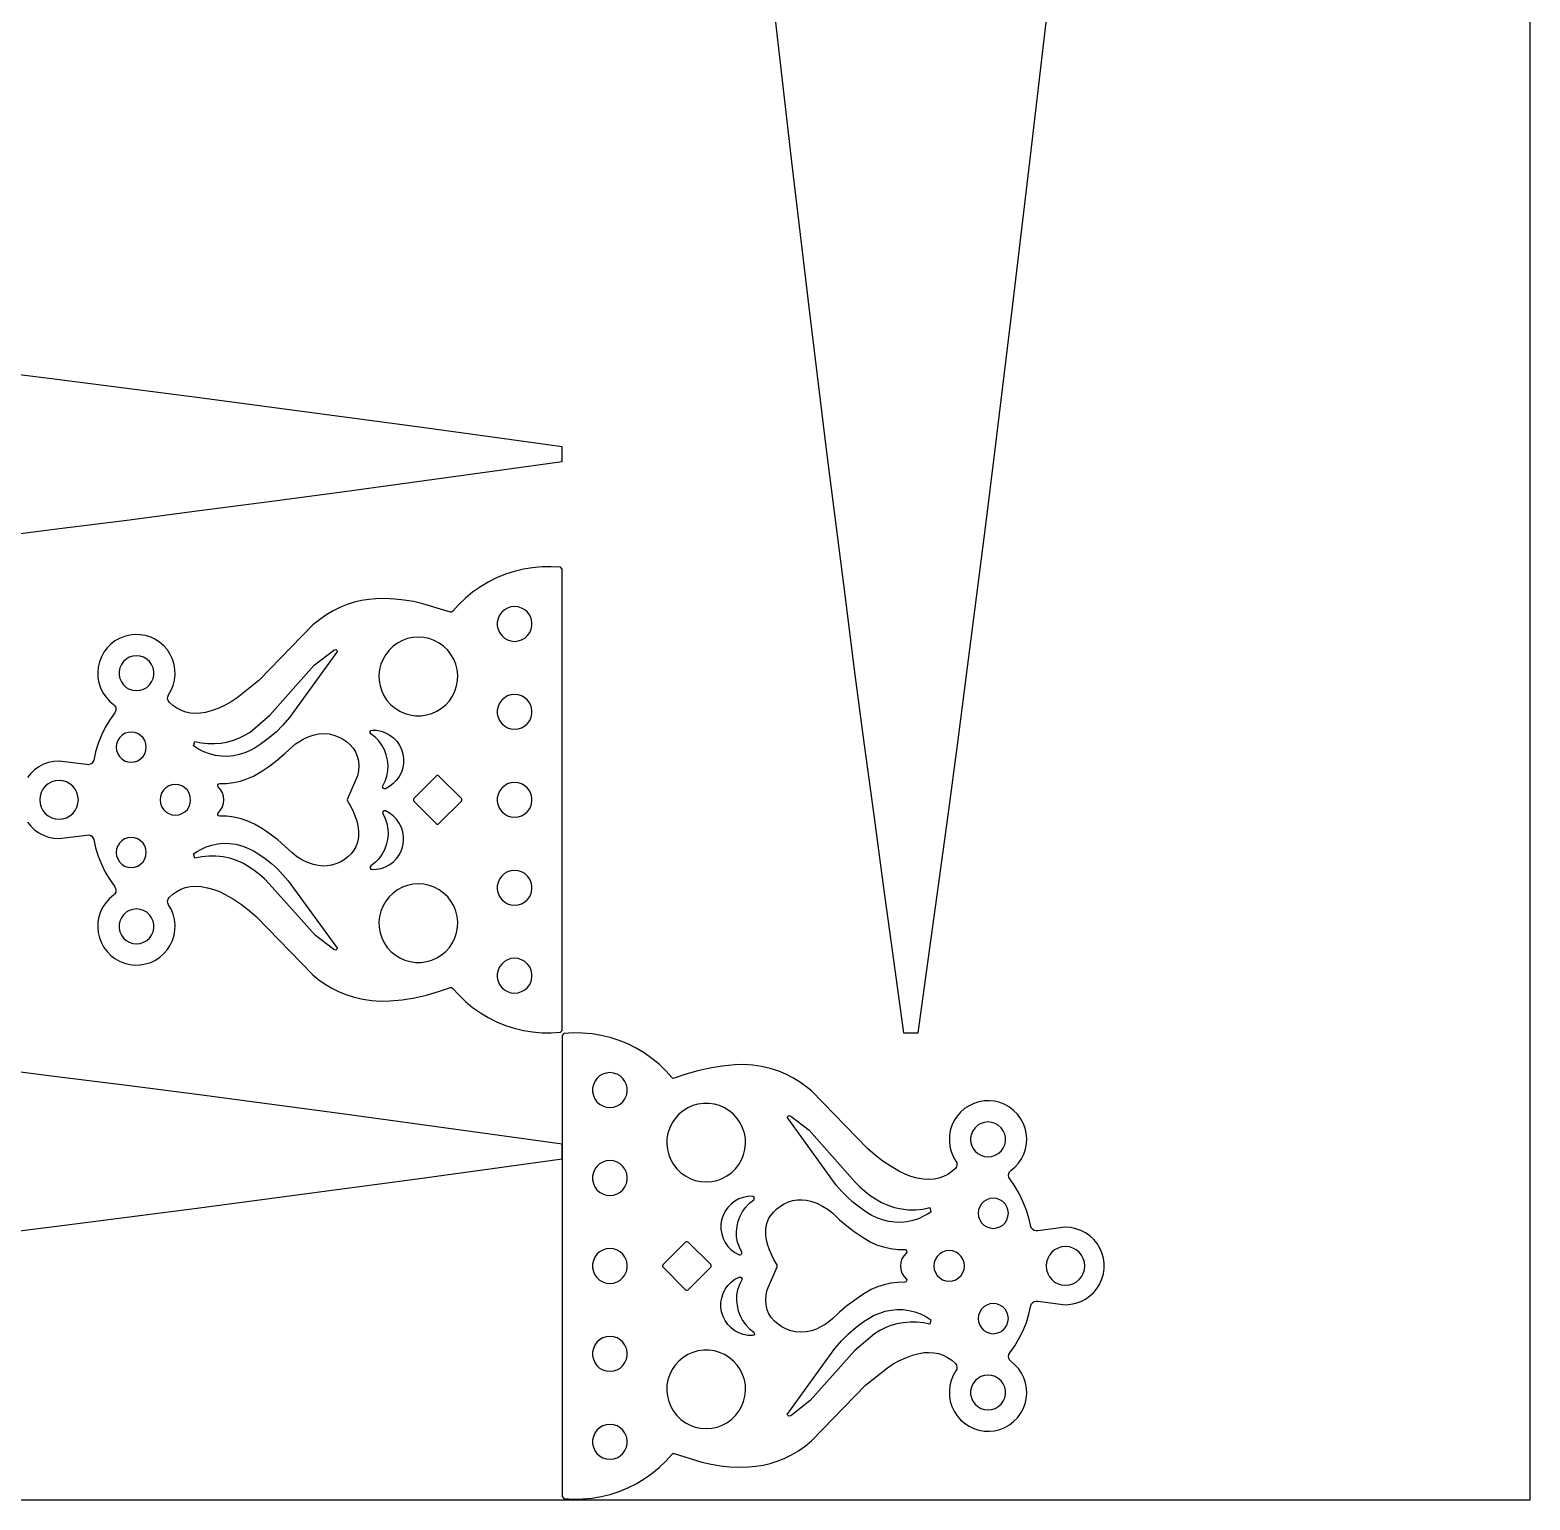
# Model space of a CAD drawing. Extents: x 0 to 1250, y 0 to 2500.
# Drawn here: x 1172.5 to 1250, y 0 to 75.9 of the extents above; entities that cross this region are included whole.
import ezdxf

# ---------------------------------------------------------------- set-up
doc = ezdxf.new("R2010")
doc.units = 0
doc.layers.get('0').update_dxf_attribs({"linetype": 'CONTINUOUS', "lineweight": 25})

msp = doc.modelspace()

# ---------------------------------------------------------------- linework, layer by layer
for points in [[(0, 0), (1250, 0), (1250, 2500), (0, 2500)], [(1197.54, 46.1557), (1197.35, 46.136), (1197.17, 46.0779), (1197.01, 45.9838), (1196.87, 45.8579), (1196.76, 45.7057), (1196.68, 45.5338), (1196.64, 45.3497), (1196.64, 45.1616), (1196.68, 44.9775), (1196.76, 44.8057), (1196.87, 44.6534), (1197.01, 44.5275), (1197.17, 44.4335), (1197.35, 44.3753), (1197.54, 44.3557), (1197.73, 44.3753), (1197.9, 44.4335), (1198.07, 44.5275), (1198.21, 44.6534), (1198.32, 44.8057), (1198.39, 44.9775), (1198.43, 45.1616), (1198.43, 45.3497), (1198.39, 45.5338), (1198.32, 45.7057), (1198.21, 45.8579), (1198.07, 45.9838), (1197.9, 46.0779), (1197.73, 46.136)], [(1192.57, 44.5745), (1192.28, 44.5547), (1192, 44.4957), (1191.74, 44.3988), (1191.49, 44.2656), (1191.26, 44.0989), (1191.05, 43.9019), (1190.88, 43.6785), (1190.74, 43.4329), (1190.63, 43.1699), (1190.56, 42.8948), (1190.53, 42.6128), (1190.54, 42.3293), (1190.59, 42.0501), (1190.68, 41.7804), (1190.8, 41.5255), (1190.96, 41.2904), (1191.15, 41.0796), (1191.37, 40.8974), (1191.61, 40.7471), (1191.87, 40.6317), (1192.14, 40.5536), (1192.42, 40.5141), (1192.71, 40.5141), (1192.99, 40.5536), (1193.26, 40.6317), (1193.52, 40.7471), (1193.76, 40.8974), (1193.98, 41.0796), (1194.17, 41.2904), (1194.33, 41.5255), (1194.45, 41.7804), (1194.54, 42.0501), (1194.59, 42.3293), (1194.6, 42.6128), (1194.57, 42.8948), (1194.5, 43.1699), (1194.39, 43.4329), (1194.25, 43.6785), (1194.08, 43.9019), (1193.87, 44.0989), (1193.64, 44.2656), (1193.39, 44.3988), (1193.13, 44.4957), (1192.85, 44.5547)], [(1178, 43.608), (1177.81, 43.5884), (1177.63, 43.5302), (1177.47, 43.4361), (1177.33, 43.3102), (1177.22, 43.158), (1177.14, 42.9861), (1177.1, 42.8021), (1177.1, 42.6139), (1177.14, 42.4299), (1177.22, 42.258), (1177.33, 42.1058), (1177.47, 41.9799), (1177.63, 41.8858), (1177.81, 41.8277), (1178, 41.808), (1178.19, 41.8277), (1178.37, 41.8858), (1178.53, 41.9799), (1178.67, 42.1058), (1178.78, 42.258), (1178.86, 42.4299), (1178.9, 42.6139), (1178.9, 42.8021), (1178.86, 42.9861), (1178.78, 43.158), (1178.67, 43.3102), (1178.53, 43.4361), (1178.37, 43.5302), (1178.19, 43.5884)], [(1182.39, 38.422), (1182.09, 38.4663), (1181.78, 38.5426), (1181.49, 38.6502), (1181.21, 38.7878), (1180.95, 38.9539), (1181.01, 39.1828), (1181.34, 39.1127), (1181.69, 39.0754), (1182.03, 39.071), (1182.38, 39.0998), (1182.72, 39.1613), (1183.02, 39.2509), (1183.32, 39.3664), (1183.6, 39.5069), (1183.87, 39.6715), (1184.89, 40.5338), (1187.19, 43.1227), (1188.19, 43.9066), (1188.3, 43.9338), (1188.38, 43.851), (1185.91, 40.4258), (1185.57, 40.0333), (1185.21, 39.6675), (1184.81, 39.3305), (1184.4, 39.0245), (1184.14, 38.8586), (1183.88, 38.7168), (1183.6, 38.6002), (1183.31, 38.5097), (1183.01, 38.4462), (1182.71, 38.4102)], [(1197.54, 41.6126), (1197.35, 41.593), (1197.17, 41.5348), (1197.01, 41.4408), (1196.87, 41.3149), (1196.76, 41.1626), (1196.68, 40.9908), (1196.64, 40.8067), (1196.64, 40.6186), (1196.68, 40.4345), (1196.76, 40.2626), (1196.87, 40.1104), (1197.01, 39.9845), (1197.17, 39.8904), (1197.35, 39.8323), (1197.54, 39.8126), (1197.73, 39.8323), (1197.9, 39.8904), (1198.07, 39.9845), (1198.21, 40.1104), (1198.32, 40.2626), (1198.39, 40.4345), (1198.43, 40.6186), (1198.43, 40.8067), (1198.39, 40.9908), (1198.32, 41.1626), (1198.21, 41.3149), (1198.07, 41.4408), (1197.9, 41.5348), (1197.73, 41.593)], [(1177.73, 39.6672), (1177.56, 39.6477), (1177.39, 39.5902), (1177.24, 39.4975), (1177.12, 39.3743), (1177.03, 39.2268), (1176.97, 39.0624), (1176.95, 38.8893), (1176.97, 38.7162), (1177.03, 38.5517), (1177.12, 38.4042), (1177.24, 38.281), (1177.39, 38.1884), (1177.56, 38.1308), (1177.73, 38.1113), (1177.9, 38.1308), (1178.07, 38.1884), (1178.21, 38.281), (1178.34, 38.4042), (1178.43, 38.5517), (1178.49, 38.7162), (1178.51, 38.8893), (1178.49, 39.0624), (1178.43, 39.2268), (1178.34, 39.3743), (1178.21, 39.4975), (1178.07, 39.5902), (1177.9, 39.6477)], [(1182.2, 36.8894), (1182.21, 36.9487), (1182.24, 36.9948), (1182.3, 37.0113), (1182.66, 37.0188), (1183.02, 37.0612), (1183.37, 37.1379), (1183.71, 37.2482), (1184.04, 37.3912), (1184.47, 37.6481), (1184.89, 37.9293), (1185.29, 38.2338), (1185.67, 38.5606), (1186.04, 38.9088), (1186.22, 39.0558), (1186.42, 39.1878), (1186.62, 39.3041), (1186.87, 39.427), (1187.13, 39.5165), (1187.4, 39.571), (1187.67, 39.5897), (1187.95, 39.5721), (1188.19, 39.5155), (1188.42, 39.4298), (1188.65, 39.3161), (1188.85, 39.1763), (1189.03, 39.0239), (1189.19, 38.8456), (1189.32, 38.6454), (1189.41, 38.4281), (1189.47, 38.1754), (1189.49, 37.9171), (1189.47, 37.6584), (1189.42, 37.4045), (1188.9, 36.221), (1188.89, 36.1696), (1188.9, 36.1182), (1189.05, 35.869), (1189.18, 35.6097), (1189.29, 35.3417), (1189.38, 35.0917), (1189.44, 34.8335), (1189.48, 34.5701), (1189.48, 34.3045), (1189.46, 34.111), (1189.41, 33.9221), (1189.34, 33.7414), (1189.24, 33.5719), (1189.09, 33.3861), (1188.92, 33.2198), (1188.73, 33.0757), (1188.53, 32.9557), (1188.31, 32.8618), (1188.08, 32.7936), (1187.85, 32.7549), (1187.61, 32.7465), (1187.38, 32.7684), (1187.15, 32.8202), (1186.84, 32.9325), (1186.55, 33.0757), (1186.27, 33.2484), (1186.02, 33.4486), (1185.67, 33.782), (1185.3, 34.0965), (1184.91, 34.3909), (1184.51, 34.6647), (1184.1, 34.9169), (1183.76, 35.071), (1183.41, 35.1901), (1183.04, 35.2731), (1182.67, 35.3192), (1182.3, 35.3279), (1182.24, 35.3445), (1182.21, 35.3906), (1182.2, 35.4499), (1182.23, 35.5014), (1182.35, 35.6419), (1182.45, 35.8049), (1182.5, 35.9833), (1182.52, 36.1696), (1182.5, 36.3559), (1182.45, 36.5344), (1182.35, 36.6973), (1182.23, 36.8378)], [(1190.08, 39.635), (1190.07, 39.6964), (1190.11, 39.7472), (1190.17, 39.7683), (1190.41, 39.7591), (1190.65, 39.7129), (1190.87, 39.6308), (1191.09, 39.5148), (1191.28, 39.3674), (1191.45, 39.1923), (1191.59, 38.9936), (1191.69, 38.7759), (1191.77, 38.5444), (1191.8, 38.3045), (1191.8, 38.062), (1191.76, 37.8225), (1191.69, 37.5916), (1191.58, 37.3749), (1191.44, 37.1774), (1191.27, 37.0038), (1191.08, 36.8582), (1190.86, 36.7441), (1190.8, 36.7379), (1190.75, 36.7685), (1190.72, 36.8245), (1190.73, 36.8846), (1190.85, 37.134), (1190.94, 37.397), (1190.99, 37.6689), (1191, 37.9449), (1190.97, 38.22), (1190.91, 38.4892), (1190.81, 38.7476), (1190.68, 38.9908), (1190.52, 39.2142), (1190.33, 39.4139), (1190.11, 39.5862)], [(1193.49, 37.3977), (1192.33, 36.2403), (1192.31, 36.1955), (1192.31, 36.1437), (1192.33, 36.0989), (1193.49, 34.9416), (1193.54, 34.9157), (1193.59, 34.9157), (1193.63, 34.9415), (1194.79, 36.0989), (1194.82, 36.1437), (1194.82, 36.1955), (1194.79, 36.2403), (1193.63, 37.3977), (1193.59, 37.4236), (1193.54, 37.4236)], [(1174, 37.1696), (1173.8, 37.1504), (1173.62, 37.0935), (1173.44, 37.0011), (1173.29, 36.8767), (1173.17, 36.7252), (1173.08, 36.5523), (1173.02, 36.3647), (1173, 36.1696), (1173.02, 35.9745), (1173.08, 35.7869), (1173.17, 35.614), (1173.29, 35.4625), (1173.44, 35.3381), (1173.62, 35.2457), (1173.8, 35.1888), (1174, 35.1696), (1174.2, 35.1888), (1174.38, 35.2457), (1174.56, 35.3381), (1174.71, 35.4625), (1174.83, 35.614), (1174.92, 35.7869), (1174.98, 35.9745), (1175, 36.1696), (1174.98, 36.3647), (1174.92, 36.5523), (1174.83, 36.7252), (1174.71, 36.8767), (1174.56, 37.0011), (1174.38, 37.0935), (1174.2, 37.1504)], [(1180.01, 36.9626), (1179.83, 36.9427), (1179.67, 36.8841), (1179.52, 36.7896), (1179.39, 36.664), (1179.3, 36.5137), (1179.24, 36.3461), (1179.22, 36.1696), (1179.24, 35.9932), (1179.3, 35.8255), (1179.39, 35.6752), (1179.52, 35.5496), (1179.67, 35.4551), (1179.83, 35.3965), (1180.01, 35.3766), (1180.19, 35.3965), (1180.35, 35.4551), (1180.5, 35.5496), (1180.63, 35.6752), (1180.72, 35.8255), (1180.78, 35.9932), (1180.8, 36.1696), (1180.78, 36.3461), (1180.72, 36.5137), (1180.63, 36.664), (1180.5, 36.7896), (1180.35, 36.8841), (1180.19, 36.9427)], [(1197.54, 37.0696), (1197.35, 37.0499), (1197.17, 36.9918), (1197.01, 36.8977), (1196.87, 36.7718), (1196.76, 36.6196), (1196.68, 36.4477), (1196.64, 36.2637), (1196.64, 36.0755), (1196.68, 35.8915), (1196.76, 35.7196), (1196.87, 35.5674), (1197.01, 35.4415), (1197.17, 35.3474), (1197.35, 35.2893), (1197.54, 35.2696), (1197.73, 35.2893), (1197.9, 35.3474), (1198.07, 35.4415), (1198.21, 35.5674), (1198.32, 35.7196), (1198.39, 35.8915), (1198.43, 36.0755), (1198.43, 36.2637), (1198.39, 36.4477), (1198.32, 36.6196), (1198.21, 36.7718), (1198.07, 36.8977), (1197.9, 36.9918), (1197.73, 37.0499)], [(1190.86, 35.5952), (1190.8, 35.6014), (1190.75, 35.5707), (1190.72, 35.5148), (1190.73, 35.4546), (1190.85, 35.2052), (1190.94, 34.9422), (1190.99, 34.6703), (1191, 34.3943), (1190.97, 34.1193), (1190.91, 33.8501), (1190.81, 33.5916), (1190.68, 33.3485), (1190.52, 33.125), (1190.33, 32.9254), (1190.11, 32.753), (1190.08, 32.7042), (1190.07, 32.6429), (1190.11, 32.5921), (1190.17, 32.571), (1190.41, 32.5801), (1190.65, 32.6263), (1190.87, 32.7084), (1191.09, 32.8245), (1191.28, 32.9718), (1191.45, 33.1469), (1191.59, 33.3456), (1191.69, 33.5633), (1191.77, 33.7948), (1191.8, 34.0347), (1191.8, 34.2772), (1191.76, 34.5168), (1191.69, 34.7476), (1191.58, 34.9643), (1191.44, 35.1618), (1191.27, 35.3354), (1191.08, 35.481)], [(1177.73, 34.2279), (1177.56, 34.2084), (1177.39, 34.1509), (1177.24, 34.0582), (1177.12, 33.935), (1177.03, 33.7875), (1176.97, 33.6231), (1176.95, 33.45), (1176.97, 33.2769), (1177.03, 33.1124), (1177.12, 32.9649), (1177.24, 32.8417), (1177.39, 32.7491), (1177.56, 32.6915), (1177.73, 32.672), (1177.9, 32.6915), (1178.07, 32.7491), (1178.21, 32.8417), (1178.34, 32.9649), (1178.43, 33.1124), (1178.49, 33.2769), (1178.51, 33.45), (1178.49, 33.6231), (1178.43, 33.7875), (1178.34, 33.935), (1178.21, 34.0582), (1178.07, 34.1509), (1177.9, 34.2084)], [(1180.95, 33.3854), (1181.13, 33.5012), (1181.33, 33.6053), (1181.6, 33.7326), (1181.89, 33.8295), (1182.19, 33.8951), (1182.49, 33.9286), (1182.81, 33.9158), (1183.13, 33.8698), (1183.45, 33.791), (1183.75, 33.6803), (1184.04, 33.5388), (1184.32, 33.3682), (1184.65, 33.1321), (1184.98, 32.8751), (1185.28, 32.5983), (1185.57, 32.3027), (1185.84, 31.9896), (1188.38, 28.4882), (1188.3, 28.4055), (1188.19, 28.4326), (1187.25, 29.1614), (1184.86, 31.8356), (1184.62, 32.0828), (1184.36, 32.3119), (1184.09, 32.5215), (1183.81, 32.7105), (1183.5, 32.8892), (1183.17, 33.0357), (1182.83, 33.1485), (1182.48, 33.2263), (1182.11, 33.2645), (1181.74, 33.2656), (1181.37, 33.2294), (1181.01, 33.1564)], [(1192.57, 31.8301), (1192.28, 31.8103), (1192, 31.7513), (1191.74, 31.6544), (1191.49, 31.5212), (1191.26, 31.3545), (1191.05, 31.1575), (1190.88, 30.9341), (1190.74, 30.6885), (1190.63, 30.4255), (1190.56, 30.1504), (1190.53, 29.8684), (1190.54, 29.5849), (1190.59, 29.3057), (1190.68, 29.036), (1190.8, 28.7811), (1190.96, 28.546), (1191.15, 28.3352), (1191.37, 28.153), (1191.61, 28.0027), (1191.87, 27.8873), (1192.14, 27.8092), (1192.42, 27.7697), (1192.71, 27.7697), (1192.99, 27.8092), (1193.26, 27.8873), (1193.52, 28.0027), (1193.76, 28.153), (1193.98, 28.3352), (1194.17, 28.546), (1194.33, 28.7811), (1194.45, 29.036), (1194.54, 29.3057), (1194.59, 29.5849), (1194.6, 29.8684), (1194.57, 30.1504), (1194.5, 30.4255), (1194.39, 30.6885), (1194.25, 30.9341), (1194.08, 31.1575), (1193.87, 31.3545), (1193.64, 31.5212), (1193.39, 31.6544), (1193.13, 31.7513), (1192.85, 31.8103)], [(1197.54, 32.5266), (1197.35, 32.5069), (1197.17, 32.4488), (1197.01, 32.3547), (1196.87, 32.2288), (1196.76, 32.0766), (1196.68, 31.9047), (1196.64, 31.7207), (1196.64, 31.5325), (1196.68, 31.3485), (1196.76, 31.1766), (1196.87, 31.0244), (1197.01, 30.8985), (1197.17, 30.8044), (1197.35, 30.7463), (1197.54, 30.7266), (1197.73, 30.7463), (1197.9, 30.8044), (1198.07, 30.8985), (1198.21, 31.0244), (1198.32, 31.1766), (1198.39, 31.3485), (1198.43, 31.5325), (1198.43, 31.7207), (1198.39, 31.9047), (1198.32, 32.0766), (1198.21, 32.2288), (1198.07, 32.3547), (1197.9, 32.4488), (1197.73, 32.5069)], [(1178, 30.5312), (1177.81, 30.5115), (1177.63, 30.4534), (1177.47, 30.3593), (1177.33, 30.2334), (1177.22, 30.0812), (1177.14, 29.9093), (1177.1, 29.7253), (1177.1, 29.5371), (1177.14, 29.3531), (1177.22, 29.1812), (1177.33, 29.029), (1177.47, 28.9031), (1177.63, 28.809), (1177.81, 28.7509), (1178, 28.7312), (1178.19, 28.7509), (1178.37, 28.809), (1178.53, 28.9031), (1178.67, 29.029), (1178.78, 29.1812), (1178.86, 29.3531), (1178.9, 29.5371), (1178.9, 29.7253), (1178.86, 29.9093), (1178.78, 30.0812), (1178.67, 30.2334), (1178.53, 30.3593), (1178.37, 30.4534), (1178.19, 30.5115)], [(1197.54, 27.9836), (1197.35, 27.9639), (1197.17, 27.9058), (1197.01, 27.8117), (1196.87, 27.6858), (1196.76, 27.5336), (1196.68, 27.3617), (1196.64, 27.1776), (1196.64, 26.9895), (1196.68, 26.8055), (1196.76, 26.6336), (1196.87, 26.4814), (1197.01, 26.3555), (1197.17, 26.2614), (1197.35, 26.2032), (1197.54, 26.1836), (1197.73, 26.2032), (1197.9, 26.2614), (1198.07, 26.3555), (1198.21, 26.4814), (1198.32, 26.6336), (1198.39, 26.8055), (1198.43, 26.9895), (1198.43, 27.1776), (1198.39, 27.3617), (1198.32, 27.5336), (1198.21, 27.6858), (1198.07, 27.8117), (1197.9, 27.9058), (1197.73, 27.9639)], [(1200, 23.9998), (1200, 0.1794), (1200.09, 0.0799), (1200.57, 0.0496), (1201.05, 0.0556), (1201.54, 0.0979), (1202.01, 0.1763), (1202.48, 0.2904), (1202.94, 0.4393), (1203.39, 0.6225), (1203.82, 0.8387), (1204.23, 1.0867), (1204.63, 1.3653), (1205, 1.6727), (1205.35, 2.0072), (1205.67, 2.3669), (1205.72, 2.3997), (1205.78, 2.3971), (1207.21, 1.9574), (1207.69, 1.8489), (1208.17, 1.7691), (1208.65, 1.7184), (1209.14, 1.6969), (1209.63, 1.7048), (1210, 1.739), (1210.38, 1.8003), (1210.75, 1.8883), (1211.11, 2.0026), (1211.46, 2.1427), (1211.84, 2.3308), (1212.21, 2.5456), (1212.55, 2.7859), (1212.88, 3.0505), (1215.67, 5.9332), (1216.8, 6.829), (1217.1, 7.0258), (1217.42, 7.1997), (1217.75, 7.3497), (1218.09, 7.4749), (1218.44, 7.5747), (1218.69, 7.6146), (1218.94, 7.6256), (1219.2, 7.6077), (1219.44, 7.561), (1219.68, 7.478), (1219.91, 7.3635), (1220.12, 7.2195), (1220.31, 7.0486), (1220.37, 6.9645), (1220.39, 6.8657), (1220.38, 6.7636), (1220.34, 6.6701), (1220.2, 6.4323), (1220.1, 6.1779), (1220.03, 5.9117), (1220, 5.6386), (1220.01, 5.3639), (1220.05, 5.0927), (1220.13, 4.8302), (1220.25, 4.5813), (1220.4, 4.3507), (1220.58, 4.1428), (1220.79, 3.9614), (1221.02, 3.8101), (1221.26, 3.6916), (1221.53, 3.6082), (1221.8, 3.5616), (1222.07, 3.5524), (1222.34, 3.5811), (1222.61, 3.6469), (1222.87, 3.7486), (1223.11, 3.8844), (1223.32, 4.0516), (1223.52, 4.2472), (1223.68, 4.4674), (1223.81, 4.708), (1223.91, 4.9645), (1223.97, 5.2322), (1224, 5.5058), (1223.99, 5.7803), (1223.94, 6.0505), (1223.85, 6.3113), (1223.73, 6.5577), (1223.57, 6.7851), (1223.39, 6.9892), (1223.18, 7.1661), (1223.11, 7.235), (1223.07, 7.3219), (1223.06, 7.4177), (1223.08, 7.5126), (1223.12, 7.5967), (1223.38, 7.9648), (1223.61, 8.3519), (1223.81, 8.7558), (1223.98, 9.174), (1224.11, 9.6039), (1224.21, 10.0429), (1224.25, 10.1323), (1224.31, 10.2058), (1224.39, 10.2557), (1224.48, 10.2769), (1224.58, 10.2672), (1226, 10.0896), (1226.27, 10.1082), (1226.54, 10.1637), (1226.8, 10.2552), (1227.04, 10.3807), (1227.26, 10.5382), (1227.46, 10.7245), (1227.63, 10.9362), (1227.78, 11.1695), (1227.88, 11.4198), (1227.96, 11.6827), (1228, 11.9531), (1228, 12.2261), (1227.96, 12.4965), (1227.88, 12.7593), (1227.78, 13.0097), (1227.63, 13.2429), (1227.46, 13.4547), (1227.26, 13.641), (1227.04, 13.7984), (1226.8, 13.924), (1226.54, 14.0154), (1226.27, 14.071), (1226, 14.0896), (1224.58, 13.9119), (1224.48, 13.9023), (1224.39, 13.9235), (1224.31, 13.9734), (1224.25, 14.0468), (1224.21, 14.1362), (1224.11, 14.574), (1223.97, 15.0029), (1223.8, 15.4205), (1223.61, 15.8244), (1223.38, 16.2125), (1223.12, 16.5825), (1223.08, 16.6666), (1223.06, 16.7614), (1223.07, 16.8573), (1223.11, 16.9442), (1223.18, 17.013), (1223.39, 17.19), (1223.57, 17.3941), (1223.73, 17.6215), (1223.85, 17.8679), (1223.94, 18.1287), (1223.99, 18.3988), (1224, 18.6733), (1223.97, 18.947), (1223.91, 19.2146), (1223.81, 19.4712), (1223.68, 19.7118), (1223.52, 19.932), (1223.32, 20.1275), (1223.11, 20.2948), (1222.87, 20.4306), (1222.61, 20.5323), (1222.34, 20.5981), (1222.07, 20.6267), (1221.8, 20.6176), (1221.53, 20.5709), (1221.26, 20.4876), (1221.02, 20.3691), (1220.79, 20.2178), (1220.58, 20.0364), (1220.4, 19.8285), (1220.25, 19.5979), (1220.13, 19.349), (1220.05, 19.0864), (1220.01, 18.8153), (1220, 18.5406), (1220.03, 18.2675), (1220.1, 18.0013), (1220.2, 17.7468), (1220.34, 17.509), (1220.38, 17.4156), (1220.39, 17.3135), (1220.37, 17.2146), (1220.31, 17.1305), (1220.12, 16.9621), (1219.92, 16.8198), (1219.7, 16.7061), (1219.46, 16.6229), (1219.22, 16.5719), (1218.97, 16.5539), (1218.65, 16.5755), (1218.33, 16.6293), (1218.01, 16.7149), (1217.71, 16.8313), (1217.42, 16.9774), (1216.99, 17.2271), (1216.57, 17.5043), (1216.17, 17.8078), (1215.79, 18.1363), (1212.88, 21.1331), (1212.57, 21.3815), (1212.25, 21.6082), (1211.91, 21.812), (1211.56, 21.9919), (1211.19, 22.1472), (1210.75, 22.2885), (1210.3, 22.3928), (1209.84, 22.4596), (1209.37, 22.4882), (1208.91, 22.4786), (1208.27, 22.4153), (1207.63, 22.3137), (1207.01, 22.1739), (1206.39, 21.9965), (1205.78, 21.7822), (1205.72, 21.7795), (1205.67, 21.8122), (1205.35, 22.172), (1205, 22.5065), (1204.63, 22.8139), (1204.23, 23.0924), (1203.82, 23.3405), (1203.39, 23.5567), (1202.94, 23.7398), (1202.48, 23.8888), (1202.01, 24.0028), (1201.54, 24.0812), (1201.05, 24.1236), (1200.57, 24.1296), (1200.09, 24.0993)], [(1202.46, 20.2756), (1202.65, 20.2953), (1202.83, 20.3534), (1202.99, 20.4475), (1203.13, 20.5734), (1203.24, 20.7256), (1203.32, 20.8975), (1203.36, 21.0816), (1203.36, 21.2697), (1203.32, 21.4537), (1203.24, 21.6256), (1203.13, 21.7778), (1202.99, 21.9037), (1202.83, 21.9978), (1202.65, 22.056), (1202.46, 22.0756), (1202.27, 22.056), (1202.1, 21.9978), (1201.93, 21.9037), (1201.79, 21.7778), (1201.68, 21.6256), (1201.61, 21.4537), (1201.57, 21.2697), (1201.57, 21.0816), (1201.61, 20.8975), (1201.68, 20.7256), (1201.79, 20.5734), (1201.93, 20.4475), (1202.1, 20.3534), (1202.27, 20.2953)], [(1207.43, 16.4291), (1207.72, 16.4489), (1208, 16.5079), (1208.26, 16.6048), (1208.51, 16.738), (1208.74, 16.9047), (1208.95, 17.1017), (1209.12, 17.3251), (1209.26, 17.5707), (1209.37, 17.8337), (1209.44, 18.1088), (1209.47, 18.3908), (1209.46, 18.6743), (1209.41, 18.9535), (1209.32, 19.2232), (1209.2, 19.4781), (1209.04, 19.7132), (1208.85, 19.924), (1208.63, 20.1062), (1208.39, 20.2565), (1208.13, 20.3719), (1207.86, 20.45), (1207.58, 20.4895), (1207.29, 20.4895), (1207.01, 20.45), (1206.74, 20.3719), (1206.48, 20.2565), (1206.24, 20.1062), (1206.02, 19.924), (1205.83, 19.7132), (1205.67, 19.4781), (1205.55, 19.2232), (1205.46, 18.9535), (1205.41, 18.6743), (1205.4, 18.3908), (1205.43, 18.1088), (1205.5, 17.8337), (1205.61, 17.5707), (1205.75, 17.3251), (1205.92, 17.1017), (1206.13, 16.9047), (1206.36, 16.738), (1206.61, 16.6048), (1206.87, 16.5079), (1207.15, 16.4489)], [(1219.05, 14.8738), (1218.87, 14.758), (1218.67, 14.6539), (1218.4, 14.5266), (1218.11, 14.4297), (1217.81, 14.3641), (1217.51, 14.3306), (1217.19, 14.3434), (1216.87, 14.3894), (1216.55, 14.4682), (1216.25, 14.5789), (1215.96, 14.7204), (1215.68, 14.891), (1215.35, 15.1271), (1215.02, 15.3841), (1214.72, 15.6609), (1214.43, 15.9565), (1214.16, 16.2696), (1211.62, 19.771), (1211.7, 19.8537), (1211.81, 19.8266), (1212.75, 19.0978), (1215.14, 16.4236), (1215.38, 16.1764), (1215.64, 15.9473), (1215.91, 15.7377), (1216.19, 15.5487), (1216.5, 15.37), (1216.83, 15.2235), (1217.17, 15.1107), (1217.52, 15.0329), (1217.89, 14.9947), (1218.26, 14.9936), (1218.63, 15.0298), (1218.99, 15.1028)], [(1222, 17.728), (1222.19, 17.7477), (1222.37, 17.8058), (1222.53, 17.8999), (1222.67, 18.0258), (1222.78, 18.178), (1222.86, 18.3499), (1222.9, 18.5339), (1222.9, 18.7221), (1222.86, 18.9061), (1222.78, 19.078), (1222.67, 19.2302), (1222.53, 19.3561), (1222.37, 19.4502), (1222.19, 19.5083), (1222, 19.528), (1221.81, 19.5083), (1221.63, 19.4502), (1221.47, 19.3561), (1221.33, 19.2302), (1221.22, 19.078), (1221.14, 18.9061), (1221.1, 18.7221), (1221.1, 18.5339), (1221.14, 18.3499), (1221.22, 18.178), (1221.33, 18.0258), (1221.47, 17.8999), (1221.63, 17.8058), (1221.81, 17.7477)], [(1202.46, 15.7326), (1202.65, 15.7523), (1202.83, 15.8104), (1202.99, 15.9045), (1203.13, 16.0304), (1203.24, 16.1826), (1203.32, 16.3545), (1203.36, 16.5385), (1203.36, 16.7267), (1203.32, 16.9107), (1203.24, 17.0826), (1203.13, 17.2348), (1202.99, 17.3607), (1202.83, 17.4548), (1202.65, 17.5129), (1202.46, 17.5326), (1202.27, 17.5129), (1202.1, 17.4548), (1201.93, 17.3607), (1201.79, 17.2348), (1201.68, 17.0826), (1201.61, 16.9107), (1201.57, 16.7267), (1201.57, 16.5385), (1201.61, 16.3545), (1201.68, 16.1826), (1201.79, 16.0304), (1201.93, 15.9045), (1202.1, 15.8104), (1202.27, 15.7523)], [(1209.14, 12.664), (1209.2, 12.6578), (1209.25, 12.6885), (1209.28, 12.7444), (1209.27, 12.8046), (1209.15, 13.054), (1209.06, 13.317), (1209.01, 13.5889), (1209, 13.8649), (1209.03, 14.1399), (1209.09, 14.4091), (1209.19, 14.6676), (1209.32, 14.9107), (1209.48, 15.1342), (1209.67, 15.3338), (1209.89, 15.5062), (1209.92, 15.555), (1209.93, 15.6163), (1209.89, 15.6671), (1209.83, 15.6882), (1209.59, 15.6791), (1209.35, 15.6329), (1209.13, 15.5508), (1208.91, 15.4347), (1208.72, 15.2874), (1208.55, 15.1123), (1208.41, 14.9136), (1208.31, 14.6959), (1208.23, 14.4644), (1208.2, 14.2245), (1208.2, 13.982), (1208.24, 13.7424), (1208.31, 13.5116), (1208.42, 13.2949), (1208.56, 13.0974), (1208.73, 12.9238), (1208.92, 12.7782)], [(1217.8, 11.3698), (1217.79, 11.3105), (1217.76, 11.2644), (1217.7, 11.2479), (1217.34, 11.2404), (1216.98, 11.198), (1216.63, 11.1213), (1216.29, 11.011), (1215.96, 10.868), (1215.53, 10.6111), (1215.11, 10.3299), (1214.71, 10.0254), (1214.33, 9.6986), (1213.96, 9.3504), (1213.78, 9.2034), (1213.58, 9.0714), (1213.38, 8.9551), (1213.13, 8.8322), (1212.87, 8.7427), (1212.6, 8.6882), (1212.33, 8.6695), (1212.05, 8.6871), (1211.81, 8.7437), (1211.58, 8.8294), (1211.35, 8.9431), (1211.15, 9.0829), (1210.97, 9.2353), (1210.81, 9.4136), (1210.68, 9.6138), (1210.59, 9.8311), (1210.53, 10.0838), (1210.51, 10.3421), (1210.53, 10.6008), (1210.58, 10.8547), (1211.1, 12.0382), (1211.11, 12.0896), (1211.1, 12.141), (1210.95, 12.3902), (1210.82, 12.6495), (1210.71, 12.9175), (1210.62, 13.1675), (1210.56, 13.4257), (1210.52, 13.6891), (1210.52, 13.9547), (1210.54, 14.1482), (1210.59, 14.3371), (1210.66, 14.5178), (1210.76, 14.6873), (1210.91, 14.8731), (1211.08, 15.0394), (1211.27, 15.1835), (1211.47, 15.3035), (1211.69, 15.3974), (1211.92, 15.4656), (1212.15, 15.5043), (1212.39, 15.5127), (1212.62, 15.4908), (1212.85, 15.439), (1213.16, 15.3267), (1213.45, 15.1835), (1213.73, 15.0108), (1213.98, 14.8106), (1214.33, 14.4772), (1214.7, 14.1627), (1215.09, 13.8683), (1215.49, 13.5945), (1215.9, 13.3423), (1216.24, 13.1882), (1216.59, 13.0691), (1216.96, 12.9861), (1217.33, 12.94), (1217.7, 12.9313), (1217.76, 12.9147), (1217.79, 12.8686), (1217.8, 12.8093), (1217.77, 12.7578), (1217.65, 12.6173), (1217.55, 12.4543), (1217.5, 12.2759), (1217.48, 12.0896), (1217.5, 11.9033), (1217.55, 11.7248), (1217.65, 11.5619), (1217.77, 11.4214)], [(1222.27, 14.0313), (1222.44, 14.0508), (1222.61, 14.1083), (1222.76, 14.201), (1222.88, 14.3242), (1222.97, 14.4717), (1223.03, 14.6361), (1223.05, 14.8092), (1223.03, 14.9823), (1222.97, 15.1468), (1222.88, 15.2943), (1222.76, 15.4175), (1222.61, 15.5101), (1222.44, 15.5677), (1222.27, 15.5872), (1222.1, 15.5677), (1221.93, 15.5101), (1221.79, 15.4175), (1221.66, 15.2943), (1221.57, 15.1468), (1221.51, 14.9823), (1221.49, 14.8092), (1221.51, 14.6361), (1221.57, 14.4717), (1221.66, 14.3242), (1221.79, 14.201), (1221.93, 14.1083), (1222.1, 14.0508)], [(1206.51, 10.8615), (1207.67, 12.0189), (1207.69, 12.0637), (1207.69, 12.1155), (1207.67, 12.1603), (1206.51, 13.3176), (1206.46, 13.3435), (1206.41, 13.3435), (1206.37, 13.3177), (1205.21, 12.1603), (1205.18, 12.1155), (1205.18, 12.0637), (1205.21, 12.0189), (1206.37, 10.8615), (1206.41, 10.8356), (1206.46, 10.8356)], [(1202.46, 11.1896), (1202.65, 11.2093), (1202.83, 11.2674), (1202.99, 11.3615), (1203.13, 11.4874), (1203.24, 11.6396), (1203.32, 11.8115), (1203.36, 11.9955), (1203.36, 12.1837), (1203.32, 12.3677), (1203.24, 12.5396), (1203.13, 12.6918), (1202.99, 12.8177), (1202.83, 12.9118), (1202.65, 12.9699), (1202.46, 12.9896), (1202.27, 12.9699), (1202.1, 12.9118), (1201.93, 12.8177), (1201.79, 12.6918), (1201.68, 12.5396), (1201.61, 12.3677), (1201.57, 12.1837), (1201.57, 11.9955), (1201.61, 11.8115), (1201.68, 11.6396), (1201.79, 11.4874), (1201.93, 11.3615), (1202.1, 11.2674), (1202.27, 11.2093)], [(1219.99, 11.2966), (1220.17, 11.3165), (1220.33, 11.3751), (1220.48, 11.4696), (1220.61, 11.5952), (1220.7, 11.7455), (1220.76, 11.9131), (1220.78, 12.0896), (1220.76, 12.266), (1220.7, 12.4337), (1220.61, 12.584), (1220.48, 12.7096), (1220.33, 12.8041), (1220.17, 12.8627), (1219.99, 12.8826), (1219.81, 12.8627), (1219.65, 12.8041), (1219.5, 12.7096), (1219.37, 12.584), (1219.28, 12.4337), (1219.22, 12.266), (1219.2, 12.0896), (1219.22, 11.9131), (1219.28, 11.7455), (1219.37, 11.5952), (1219.5, 11.4696), (1219.65, 11.3751), (1219.81, 11.3165)], [(1226, 11.0896), (1226.2, 11.1088), (1226.38, 11.1657), (1226.56, 11.2581), (1226.71, 11.3825), (1226.83, 11.534), (1226.92, 11.7069), (1226.98, 11.8945), (1227, 12.0896), (1226.98, 12.2847), (1226.92, 12.4723), (1226.83, 12.6452), (1226.71, 12.7967), (1226.56, 12.9211), (1226.38, 13.0135), (1226.2, 13.0704), (1226, 13.0896), (1225.8, 13.0704), (1225.62, 13.0135), (1225.44, 12.9211), (1225.29, 12.7967), (1225.17, 12.6452), (1225.08, 12.4723), (1225.02, 12.2847), (1225, 12.0896), (1225.02, 11.8945), (1225.08, 11.7069), (1225.17, 11.534), (1225.29, 11.3825), (1225.44, 11.2581), (1225.62, 11.1657), (1225.8, 11.1088)], [(1209.92, 8.6242), (1209.93, 8.5628), (1209.89, 8.512), (1209.83, 8.4909), (1209.59, 8.5001), (1209.35, 8.5463), (1209.13, 8.6284), (1208.91, 8.7444), (1208.72, 8.8918), (1208.55, 9.0669), (1208.41, 9.2656), (1208.31, 9.4833), (1208.23, 9.7148), (1208.2, 9.9547), (1208.2, 10.1972), (1208.24, 10.4367), (1208.31, 10.6676), (1208.42, 10.8843), (1208.56, 11.0818), (1208.73, 11.2554), (1208.92, 11.401), (1209.14, 11.5151), (1209.2, 11.5213), (1209.25, 11.4907), (1209.28, 11.4347), (1209.27, 11.3746), (1209.15, 11.1252), (1209.06, 10.8622), (1209.01, 10.5903), (1209, 10.3143), (1209.03, 10.0392), (1209.09, 9.77), (1209.19, 9.5116), (1209.32, 9.2684), (1209.48, 9.045), (1209.67, 8.8453), (1209.89, 8.673)], [(1222.27, 8.592), (1222.44, 8.6115), (1222.61, 8.669), (1222.76, 8.7617), (1222.88, 8.8849), (1222.97, 9.0324), (1223.03, 9.1968), (1223.05, 9.3699), (1223.03, 9.543), (1222.97, 9.7075), (1222.88, 9.855), (1222.76, 9.9782), (1222.61, 10.0708), (1222.44, 10.1284), (1222.27, 10.1479), (1222.1, 10.1284), (1221.93, 10.0708), (1221.79, 9.9782), (1221.66, 9.855), (1221.57, 9.7075), (1221.51, 9.543), (1221.49, 9.3699), (1221.51, 9.1968), (1221.57, 9.0324), (1221.66, 8.8849), (1221.79, 8.7617), (1221.93, 8.669), (1222.1, 8.6115)], [(1217.61, 9.8372), (1217.91, 9.7929), (1218.22, 9.7166), (1218.51, 9.609), (1218.79, 9.4714), (1219.05, 9.3053), (1218.99, 9.0764), (1218.66, 9.1465), (1218.31, 9.1838), (1217.97, 9.1882), (1217.62, 9.1594), (1217.28, 9.0979), (1216.98, 9.0083), (1216.68, 8.8928), (1216.4, 8.7523), (1216.13, 8.5877), (1215.11, 7.7254), (1212.81, 5.1365), (1211.81, 4.3526), (1211.7, 4.3254), (1211.62, 4.4082), (1214.09, 7.8334), (1214.43, 8.2259), (1214.79, 8.5917), (1215.19, 8.9287), (1215.6, 9.2347), (1215.86, 9.4006), (1216.12, 9.5424), (1216.4, 9.659), (1216.69, 9.7495), (1216.99, 9.813), (1217.29, 9.849)], [(1202.46, 6.6466), (1202.65, 6.6662), (1202.83, 6.7244), (1202.99, 6.8184), (1203.13, 6.9443), (1203.24, 7.0966), (1203.32, 7.2684), (1203.36, 7.4525), (1203.36, 7.6406), (1203.32, 7.8247), (1203.24, 7.9966), (1203.13, 8.1488), (1202.99, 8.2747), (1202.83, 8.3688), (1202.65, 8.4269), (1202.46, 8.4466), (1202.27, 8.4269), (1202.1, 8.3688), (1201.93, 8.2747), (1201.79, 8.1488), (1201.68, 7.9966), (1201.61, 7.8247), (1201.57, 7.6406), (1201.57, 7.4525), (1201.61, 7.2684), (1201.68, 7.0966), (1201.79, 6.9443), (1201.93, 6.8184), (1202.1, 6.7244), (1202.27, 6.6662)], [(1207.43, 3.6847), (1207.72, 3.7045), (1208, 3.7635), (1208.26, 3.8604), (1208.51, 3.9936), (1208.74, 4.1603), (1208.95, 4.3573), (1209.12, 4.5807), (1209.26, 4.8263), (1209.37, 5.0893), (1209.44, 5.3644), (1209.47, 5.6464), (1209.46, 5.9299), (1209.41, 6.2091), (1209.32, 6.4788), (1209.2, 6.7337), (1209.04, 6.9688), (1208.85, 7.1796), (1208.63, 7.3618), (1208.39, 7.5121), (1208.13, 7.6275), (1207.86, 7.7056), (1207.58, 7.7451), (1207.29, 7.7451), (1207.01, 7.7056), (1206.74, 7.6275), (1206.48, 7.5121), (1206.24, 7.3618), (1206.02, 7.1796), (1205.83, 6.9688), (1205.67, 6.7337), (1205.55, 6.4788), (1205.46, 6.2091), (1205.41, 5.9299), (1205.4, 5.6464), (1205.43, 5.3644), (1205.5, 5.0893), (1205.61, 4.8263), (1205.75, 4.5807), (1205.92, 4.3573), (1206.13, 4.1603), (1206.36, 3.9936), (1206.61, 3.8604), (1206.87, 3.7635), (1207.15, 3.7045)], [(1222, 4.6512), (1222.19, 4.6708), (1222.37, 4.729), (1222.53, 4.8231), (1222.67, 4.949), (1222.78, 5.1012), (1222.86, 5.2731), (1222.9, 5.4571), (1222.9, 5.6453), (1222.86, 5.8293), (1222.78, 6.0012), (1222.67, 6.1534), (1222.53, 6.2793), (1222.37, 6.3734), (1222.19, 6.4315), (1222, 6.4512), (1221.81, 6.4315), (1221.63, 6.3734), (1221.47, 6.2793), (1221.33, 6.1534), (1221.22, 6.0012), (1221.14, 5.8293), (1221.1, 5.6453), (1221.1, 5.4571), (1221.14, 5.2731), (1221.22, 5.1012), (1221.33, 4.949), (1221.47, 4.8231), (1221.63, 4.729), (1221.81, 4.6708)], [(1202.46, 2.1035), (1202.65, 2.1232), (1202.83, 2.1813), (1202.99, 2.2754), (1203.13, 2.4013), (1203.24, 2.5535), (1203.32, 2.7254), (1203.36, 2.9095), (1203.36, 3.0976), (1203.32, 3.2817), (1203.24, 3.4535), (1203.13, 3.6058), (1202.99, 3.7317), (1202.83, 3.8257), (1202.65, 3.8839), (1202.46, 3.9035), (1202.27, 3.8839), (1202.1, 3.8257), (1201.93, 3.7317), (1201.79, 3.6058), (1201.68, 3.4535), (1201.61, 3.2817), (1201.57, 3.0976), (1201.57, 2.9095), (1201.61, 2.7254), (1201.68, 2.5535), (1201.79, 2.4013), (1201.93, 2.2754), (1202.1, 2.1813), (1202.27, 2.1232)]]:
    msp.add_lwpolyline(points, close=True)
for points in [[(1210.98, 76.6252), (1211.85, 69.1236), (1212.74, 61.625), (1213.66, 54.1293), (1214.13, 50.3778), (1214.61, 46.6272), (1215.09, 42.8776), (1215.59, 39.1292), (1216.09, 35.3782), (1216.6, 31.6281), (1217.11, 27.8787), (1217.63, 24.1296), (1218.39, 24.1296), (1218.9, 27.8787), (1219.42, 31.6281), (1219.93, 35.3782), (1220.43, 39.1292), (1220.92, 42.8776), (1221.41, 46.6272), (1221.88, 50.3778), (1222.35, 54.1293), (1223.27, 61.625), (1224.16, 69.1236), (1225.03, 76.6252)], [(1170, 49.6769), (1173.75, 50.1463), (1177.5, 50.6229), (1181.25, 51.1073), (1185, 51.6003), (1188.75, 52.1026), (1192.5, 52.612), (1196.25, 53.126), (1200, 53.6423), (1200, 54.4009), (1196.25, 54.9173), (1192.5, 55.4313), (1188.75, 55.9406), (1185, 56.4429), (1181.25, 56.9359), (1177.5, 57.4203), (1173.75, 57.8969), (1170, 58.3663)], [(1172.37, 35.0163), (1172.54, 34.8045), (1172.74, 34.6182), (1172.96, 34.4608), (1173.2, 34.3352), (1173.46, 34.2438), (1173.73, 34.1882), (1174, 34.1696), (1175.42, 34.3473), (1175.52, 34.3569), (1175.61, 34.3357), (1175.69, 34.2858), (1175.75, 34.2124), (1175.79, 34.123), (1175.89, 33.6852), (1176.03, 33.2563), (1176.2, 32.8387), (1176.39, 32.4348), (1176.62, 32.0467), (1176.88, 31.6767), (1176.92, 31.5926), (1176.94, 31.4978), (1176.93, 31.4019), (1176.89, 31.315), (1176.82, 31.2462), (1176.61, 31.0692), (1176.43, 30.8651), (1176.27, 30.6377), (1176.15, 30.3913), (1176.06, 30.1305), (1176.01, 29.8604), (1176, 29.5859), (1176.03, 29.3122), (1176.09, 29.0446), (1176.19, 28.788), (1176.32, 28.5474), (1176.48, 28.3272), (1176.68, 28.1317), (1176.89, 27.9644), (1177.13, 27.8286), (1177.39, 27.7269), (1177.66, 27.6611), (1177.93, 27.6325), (1178.2, 27.6416), (1178.47, 27.6883), (1178.74, 27.7716), (1178.98, 27.8901), (1179.21, 28.0414), (1179.42, 28.2228), (1179.6, 28.4307), (1179.75, 28.6613), (1179.87, 28.9102), (1179.95, 29.1728), (1179.99, 29.4439), (1180, 29.7186), (1179.97, 29.9917), (1179.9, 30.2579), (1179.8, 30.5124), (1179.66, 30.7502), (1179.62, 30.8436), (1179.61, 30.9457), (1179.63, 31.0446), (1179.69, 31.1287), (1179.88, 31.2971), (1180.08, 31.4394), (1180.3, 31.5531), (1180.54, 31.6363), (1180.78, 31.6873), (1181.03, 31.7053), (1181.35, 31.6837), (1181.67, 31.6299), (1181.99, 31.5443), (1182.29, 31.4279), (1182.58, 31.2818), (1183.01, 31.0321), (1183.43, 30.7549), (1183.83, 30.4514), (1184.21, 30.1229), (1187.12, 27.1261), (1187.43, 26.8777), (1187.75, 26.651), (1188.09, 26.4472), (1188.44, 26.2673), (1188.81, 26.112), (1189.25, 25.9707), (1189.7, 25.8664), (1190.16, 25.7996), (1190.63, 25.771), (1191.09, 25.7806), (1191.73, 25.8439), (1192.37, 25.9455), (1192.99, 26.0853), (1193.61, 26.2627), (1194.22, 26.477), (1194.28, 26.4797), (1194.33, 26.447), (1194.65, 26.0872), (1195, 25.7527), (1195.37, 25.4453), (1195.77, 25.1668), (1196.18, 24.9187), (1196.61, 24.7025), (1197.06, 24.5194), (1197.52, 24.3704), (1197.99, 24.2564), (1198.46, 24.178), (1198.95, 24.1356), (1199.43, 24.1296), (1199.91, 24.1599), (1200, 24.2594), (1200, 48.0798), (1199.91, 48.1793), (1199.43, 48.2096), (1198.95, 48.2036), (1198.46, 48.1613), (1197.99, 48.0829), (1197.52, 47.9688), (1197.06, 47.8199), (1196.61, 47.6367), (1196.18, 47.4205), (1195.77, 47.1725), (1195.37, 46.8939), (1195, 46.5865), (1194.65, 46.252), (1194.33, 45.8923), (1194.28, 45.8595), (1194.22, 45.8621), (1192.79, 46.3018), (1192.31, 46.4103), (1191.83, 46.4901), (1191.35, 46.5408), (1190.86, 46.5623), (1190.37, 46.5544), (1190, 46.5202), (1189.62, 46.4589), (1189.25, 46.3709), (1188.89, 46.2566), (1188.54, 46.1165), (1188.16, 45.9284), (1187.79, 45.7136), (1187.45, 45.4733), (1187.12, 45.2087), (1184.33, 42.326), (1183.2, 41.4302), (1182.9, 41.2334), (1182.58, 41.0595), (1182.25, 40.9095), (1181.91, 40.7843), (1181.56, 40.6845), (1181.31, 40.6446), (1181.06, 40.6336), (1180.8, 40.6515), (1180.56, 40.6982), (1180.32, 40.7812), (1180.09, 40.8957), (1179.88, 41.0397), (1179.69, 41.2106), (1179.63, 41.2947), (1179.61, 41.3935), (1179.62, 41.4956), (1179.66, 41.5891), (1179.8, 41.8269), (1179.9, 42.0813), (1179.97, 42.3475), (1180, 42.6206), (1179.99, 42.8953), (1179.95, 43.1665), (1179.87, 43.429), (1179.75, 43.6779), (1179.6, 43.9085), (1179.42, 44.1164), (1179.21, 44.2978), (1178.98, 44.4491), (1178.74, 44.5676), (1178.47, 44.651), (1178.2, 44.6976), (1177.93, 44.7068), (1177.66, 44.6781), (1177.39, 44.6123), (1177.13, 44.5106), (1176.89, 44.3748), (1176.68, 44.2076), (1176.48, 44.012), (1176.32, 43.7918), (1176.19, 43.5512), (1176.09, 43.2947), (1176.03, 43.027), (1176, 42.7534), (1176.01, 42.4789), (1176.06, 42.2087), (1176.15, 41.9479), (1176.27, 41.7015), (1176.43, 41.4741), (1176.61, 41.27), (1176.82, 41.0931), (1176.89, 41.0242), (1176.93, 40.9373), (1176.94, 40.8415), (1176.92, 40.7466), (1176.88, 40.6625), (1176.62, 40.2944), (1176.39, 39.9073), (1176.19, 39.5034), (1176.02, 39.0852), (1175.89, 38.6553), (1175.79, 38.2163), (1175.75, 38.1269), (1175.69, 38.0534), (1175.61, 38.0035), (1175.52, 37.9823), (1175.42, 37.992), (1174, 38.1696), (1173.73, 38.151), (1173.46, 38.0955), (1173.2, 38.004), (1172.96, 37.8785), (1172.74, 37.721), (1172.54, 37.5347), (1172.37, 37.323)], [(1170, 13.6625), (1173.75, 14.1319), (1177.5, 14.6085), (1181.25, 15.0929), (1185, 15.5859), (1188.75, 16.0882), (1192.5, 16.5976), (1196.25, 17.1116), (1200, 17.6279), (1200, 18.3865), (1196.25, 18.9029), (1192.5, 19.4169), (1188.75, 19.9262), (1185, 20.4285), (1181.25, 20.9215), (1177.5, 21.4059), (1173.75, 21.8825), (1170, 22.3519)]]:
    msp.add_lwpolyline(points)

doc.saveas('drawing.dxf')
